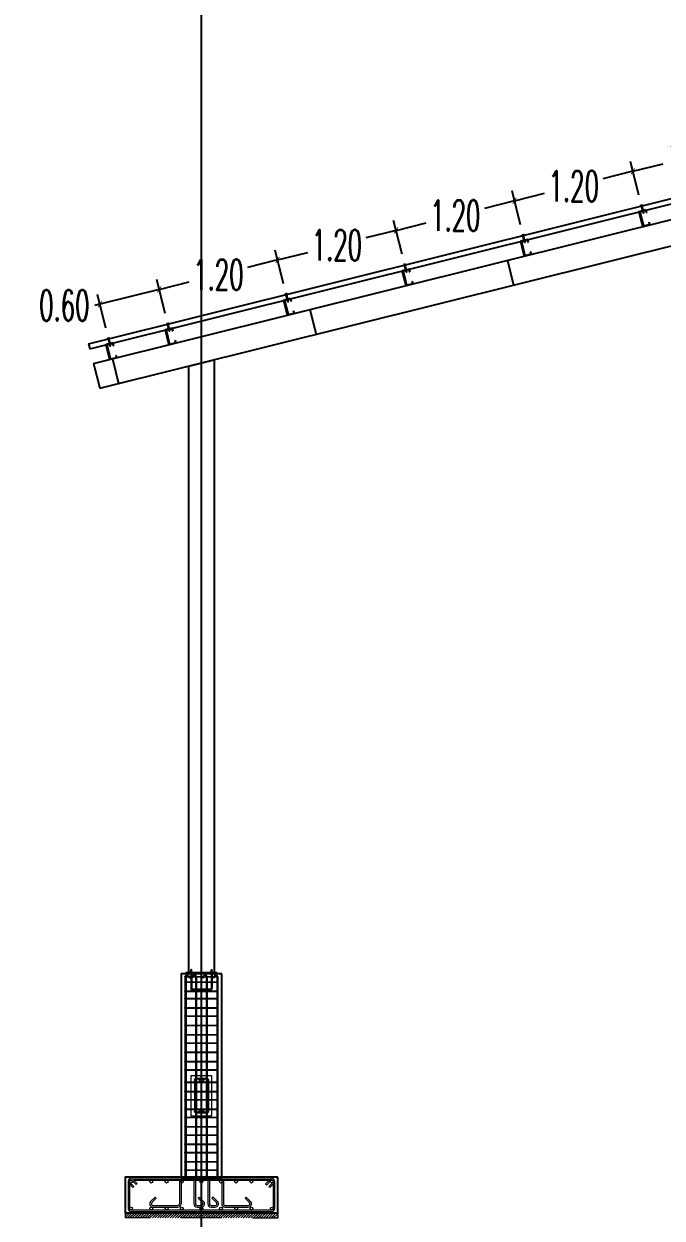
# Model space of a CAD drawing. Header units: millimetres. Extents: x 2491 to 3310, y 1470 to 1581.
# Drawn here: x 3223.09 to 3229.36, y 1534.33 to 1546.06 of the extents above; entities that cross this region are included whole.
import ezdxf

# ---------------------------------------------------------------- set-up
doc = ezdxf.new("R2010")
doc.units = ezdxf.units.MM
doc.linetypes.add('DASHDOTX2', pattern=[50.8, 25.4, -12.7, 0, -12.7])
doc.linetypes.add('DASHED', pattern=[19.05, 12.7, -6.35])
for name, color, linetype, lineweight in [('As Atap', 3, 'DASHDOTX2', 40), ('Garis Dim', 131, 'DASHED', 9), ('TANGGA', 223, 'Continuous', 9)]:
    doc.layers.add(name, color=color, linetype=linetype, lineweight=lineweight)
for name, color, linetype in [('FUR', 7, 'Continuous'), ('SUNGAI', 150, 'Continuous'), ('TEXT', 7, 'Continuous'), ('WF 150', 5, 'Continuous')]:
    doc.layers.add(name, color=color, linetype=linetype)
doc.layers.add('Layer2', color=7, linetype='DASHED', lineweight=40, true_color=0x238759)
doc.styles.add('-DIM2', font='simplex.shx', dxfattribs={"width": 0.55})
doc.dimstyles.new('DIMENSI POTONGAN', dxfattribs={"dimtxt": 0.3, "dimasz": 0.05, "dimexe": 0.1, "dimexo": 0.1, "dimgap": 0.05, "dimtad": 0, "dimtih": 1, "dimtoh": 1, "dimrnd": 0.0025, "dimzin": 0, "dimdsep": 46, "dimtxsty": '-DIM2', "dimblk": 'ARCHTICK', "dimcen": 0.1, "dimclrd": 1, "dimclre": 1, "dimclrt": 2, "dimadec": 0, "dimazin": 0, "dimtfac": 1, "dimtofl": 0, "dimtmove": 0, "dimatfit": 3, "dimldrblk": 'ARCHTICK', "dimfxl": 0.18, "dimtolj": 1, "dimtzin": 0, "dimarcsym": 0})

# ---------------------------------------------------------------- blocks, each defined once
blk = doc.blocks.new('sloof 20x40')
at = {"layer": 'Garis Dim', "color": 1, "linetype": 'ByBlock', "lineweight": 9}
for p, q in [((49399.272, -5509.356), (49399.272, -5509.756)), ((49399.472, -5509.356), (49399.272, -5509.356)), ((49399.472, -5509.756), (49399.472, -5509.356)), ((49399.272, -5509.756), (49399.472, -5509.756))]:
    blk.add_line(p, q, dxfattribs=at)
at = {"layer": 'Garis Dim', "color": 1, "linetype": 'ByBlock', "lineweight": 5}
for p, q in [((49399.302, -5509.402), (49399.302, -5509.71)), ((49399.31, -5509.402), (49399.31, -5509.71)), ((49399.318, -5509.386), (49399.426, -5509.386)), ((49399.318, -5509.394), (49399.426, -5509.394)), ((49399.434, -5509.402), (49399.434, -5509.71)), ((49399.442, -5509.402), (49399.442, -5509.71)), ((49399.318, -5509.718), (49399.426, -5509.718)), ((49399.318, -5509.726), (49399.426, -5509.726))]:
    blk.add_line(p, q, dxfattribs=at)
for centre, radius in [((49399.318, -5509.402), 0.008), ((49399.354, -5509.402), 0.008), ((49399.39, -5509.402), 0.008), ((49399.426, -5509.402), 0.008), ((49399.316, -5509.506), 0.006), ((49399.428, -5509.506), 0.006), ((49399.318, -5509.71), 0.008), ((49399.354, -5509.71), 0.008), ((49399.39, -5509.71), 0.008), ((49399.426, -5509.71), 0.008)]:
    blk.add_circle(centre, radius, dxfattribs=at)
for centre, radius, start, end in [((49399.318, -5509.402), 0.016, 90, 180), ((49399.318, -5509.402), 0.008, 90, 180), ((49399.426, -5509.402), 0.016, 0, 90), ((49399.426, -5509.402), 0.008, 0, 90), ((49399.318, -5509.71), 0.016, 180, 270), ((49399.318, -5509.71), 0.008, 180, 270), ((49399.354, -5509.71), 0.008, 180, 270), ((49399.39, -5509.71), 0.008, 180, 270), ((49399.426, -5509.71), 0.016, 270, 0), ((49399.426, -5509.71), 0.008, 270, 0)]:
    blk.add_arc(centre, radius, start, end, dxfattribs=at)
blk = doc.blocks.new('_ArchTick')
at = {"color": 0, "linetype": 'ByBlock', "const_width": 0.15}
blk.add_lwpolyline([(-0.5, -0.5), (0.5, 0.5)], dxfattribs=at)
blk = doc.blocks.new('*D353')
at = {"layer": 'Defpoints', "color": 0, "transparency": 16777216}
for p in [(3229.075, 1544.616), (3230.323, 1544.574), (3229.158, 1544.284)]:
    blk.add_point(p, dxfattribs=at)
at = {"layer": 'TANGGA', "color": 1, "lineweight": -2, "transparency": 16777216}
for p, q in [((3230.298, 1544.671), (3230.216, 1545.004)), ((3230.24, 1544.907), (3229.943, 1544.833)), ((3229.134, 1544.381), (3229.051, 1544.713)), ((3229.075, 1544.616), (3229.372, 1544.69))]:
    blk.add_line(p, q, dxfattribs=at)
at = {"layer": 'TANGGA', "color": 1, "lineweight": -2, "transparency": 16777216, "xscale": 0.05, "yscale": 0.05, "zscale": 0.05}
for p, rotation in [((3230.24, 1544.907), 14.0000000000846), ((3229.075, 1544.616), 194.0000000000846)]:
    blk.add_blockref('_ArchTick', p, dxfattribs=dict(at, rotation=rotation))
at = {"layer": 'TANGGA', "color": 2, "transparency": 16777216, "insert": (3229.658, 1544.762), "char_height": 0.3, "attachment_point": 5, "style": '-DIM2'}
blk.add_mtext('\\A1;1.20', dxfattribs=at)
blk = doc.blocks.new('*D354')
at = {"layer": 'Defpoints', "color": 0, "transparency": 16777216}
for p in [(3227.911, 1544.326), (3229.158, 1544.284), (3227.994, 1543.994)]:
    blk.add_point(p, dxfattribs=at)
at = {"layer": 'TANGGA', "color": 1, "lineweight": -2, "transparency": 16777216}
for p, q in [((3229.134, 1544.381), (3229.051, 1544.713)), ((3229.075, 1544.616), (3228.779, 1544.542)), ((3227.97, 1544.091), (3227.887, 1544.423)), ((3227.911, 1544.326), (3228.207, 1544.4))]:
    blk.add_line(p, q, dxfattribs=at)
at = {"layer": 'TANGGA', "color": 1, "lineweight": -2, "transparency": 16777216, "xscale": 0.05, "yscale": 0.05, "zscale": 0.05}
for p, rotation in [((3229.075, 1544.616), 14.0000000000846), ((3227.911, 1544.326), 194.0000000000846)]:
    blk.add_blockref('_ArchTick', p, dxfattribs=dict(at, rotation=rotation))
at = {"layer": 'TANGGA', "color": 2, "transparency": 16777216, "insert": (3228.493, 1544.471), "char_height": 0.3, "attachment_point": 5, "style": '-DIM2'}
blk.add_mtext('\\A1;1.20', dxfattribs=at)
blk = doc.blocks.new('*D355')
at = {"layer": 'Defpoints', "color": 0, "transparency": 16777216}
for p in [(3226.747, 1544.036), (3227.994, 1543.994), (3226.83, 1543.704)]:
    blk.add_point(p, dxfattribs=at)
at = {"layer": 'TANGGA', "color": 1, "lineweight": -2, "transparency": 16777216}
for p, q in [((3227.97, 1544.091), (3227.887, 1544.423)), ((3227.911, 1544.326), (3227.615, 1544.252)), ((3226.805, 1543.801), (3226.722, 1544.133)), ((3226.747, 1544.036), (3227.043, 1544.11))]:
    blk.add_line(p, q, dxfattribs=at)
at = {"layer": 'TANGGA', "color": 1, "lineweight": -2, "transparency": 16777216, "xscale": 0.05, "yscale": 0.05, "zscale": 0.05}
for p, rotation in [((3227.911, 1544.326), 14.0000000000846), ((3226.747, 1544.036), 194.0000000000846)]:
    blk.add_blockref('_ArchTick', p, dxfattribs=dict(at, rotation=rotation))
at = {"layer": 'TANGGA', "color": 2, "transparency": 16777216, "insert": (3227.329, 1544.181), "char_height": 0.3, "attachment_point": 5, "style": '-DIM2'}
blk.add_mtext('\\A1;1.20', dxfattribs=at)
blk = doc.blocks.new('*D356')
at = {"layer": 'Defpoints', "color": 0, "transparency": 16777216}
for p in [(3225.582, 1543.745), (3226.83, 1543.704), (3225.665, 1543.413)]:
    blk.add_point(p, dxfattribs=at)
at = {"layer": 'TANGGA', "color": 1, "lineweight": -2, "transparency": 16777216}
for p, q in [((3226.805, 1543.801), (3226.722, 1544.133)), ((3226.747, 1544.036), (3226.45, 1543.962)), ((3225.641, 1543.51), (3225.558, 1543.842)), ((3225.582, 1543.745), (3225.879, 1543.819))]:
    blk.add_line(p, q, dxfattribs=at)
at = {"layer": 'TANGGA', "color": 1, "lineweight": -2, "transparency": 16777216, "xscale": 0.05, "yscale": 0.05, "zscale": 0.05}
for p, rotation in [((3226.747, 1544.036), 14.0000000000846), ((3225.582, 1543.745), 194.0000000000846)]:
    blk.add_blockref('_ArchTick', p, dxfattribs=dict(at, rotation=rotation))
at = {"layer": 'TANGGA', "color": 2, "transparency": 16777216, "insert": (3226.165, 1543.891), "char_height": 0.3, "attachment_point": 5, "style": '-DIM2'}
blk.add_mtext('\\A1;1.20', dxfattribs=at)
blk = doc.blocks.new('*D357')
at = {"layer": 'Defpoints', "color": 0, "transparency": 16777216}
for p in [(3224.418, 1543.455), (3225.665, 1543.413), (3224.501, 1543.123)]:
    blk.add_point(p, dxfattribs=at)
at = {"layer": 'TANGGA', "color": 1, "lineweight": -2, "transparency": 16777216}
for p, q in [((3225.641, 1543.51), (3225.558, 1543.842)), ((3225.582, 1543.745), (3225.286, 1543.672)), ((3224.477, 1543.22), (3224.394, 1543.552)), ((3224.418, 1543.455), (3224.714, 1543.529))]:
    blk.add_line(p, q, dxfattribs=at)
at = {"layer": 'TANGGA', "color": 1, "lineweight": -2, "transparency": 16777216, "xscale": 0.05, "yscale": 0.05, "zscale": 0.05}
for p, rotation in [((3225.582, 1543.745), 13.99999999283736), ((3224.418, 1543.455), 193.9999999928373)]:
    blk.add_blockref('_ArchTick', p, dxfattribs=dict(at, rotation=rotation))
at = {"layer": 'TANGGA', "color": 2, "transparency": 16777216, "insert": (3225, 1543.6), "char_height": 0.3, "attachment_point": 5, "style": '-DIM2'}
blk.add_mtext('\\A1;1.20', dxfattribs=at)
blk = doc.blocks.new('*D358')
at = {"layer": 'Defpoints', "color": 0, "transparency": 16777216}
for p in [(3223.836, 1543.31), (3224.501, 1543.123), (3223.919, 1542.978)]:
    blk.add_point(p, dxfattribs=at)
at = {"layer": 'TANGGA', "color": 1, "lineweight": -2, "transparency": 16777216}
for p, q in [((3224.477, 1543.22), (3224.394, 1543.552)), ((3223.894, 1543.075), (3223.812, 1543.407)), ((3224.418, 1543.455), (3223.836, 1543.31)), ((3223.836, 1543.31), (3223.787, 1543.298))]:
    blk.add_line(p, q, dxfattribs=at)
at = {"layer": 'TANGGA', "color": 1, "lineweight": -2, "transparency": 16777216, "xscale": 0.05, "yscale": 0.05, "zscale": 0.05}
for p, rotation in [((3224.418, 1543.455), 14.00000000033744), ((3223.836, 1543.31), 194.0000000003375)]:
    blk.add_blockref('_ArchTick', p, dxfattribs=dict(at, rotation=rotation))
at = {"layer": 'TANGGA', "color": 2, "transparency": 16777216, "insert": (3223.486, 1543.298), "char_height": 0.3, "attachment_point": 5, "style": '-DIM2'}
blk.add_mtext('\\A1;0.60', dxfattribs=at)

msp = doc.modelspace()

# ---------------------------------------------------------------- hatches: boundary and pattern name
at = {"layer": 'Garis Dim', "linetype": 'ByBlock', "lineweight": 5}
h = msp.add_hatch(dxfattribs=at)
h.set_pattern_fill('LINE', color=0, scale=0.000456792, angle=-0.0006, style=0)
h.set_pattern_definition([(179.999441, (3644.777152, 1639.070014), (1.415e-08, 0.0014503160385), [])])
h.paths.add_polyline_path([(3224.728, 1536.772, -0.414214), (3224.729, 1536.774), (3224.737, 1536.774, -0.414214), (3224.738, 1536.772), (3224.738, 1536.753), (3224.728, 1536.753)])
h = msp.add_hatch(dxfattribs=at)
h.set_pattern_fill('LINE', color=0, scale=0.000456792, angle=-0.0006, style=0)
h.set_pattern_definition([(179.999441, (3644.9781413, 1639.0700121), (1.415e-08, 0.0014503160385), [])])
h.paths.add_polyline_path([(3224.929, 1536.772, -0.414214), (3224.93, 1536.774), (3224.938, 1536.774, -0.414214), (3224.939, 1536.772), (3224.939, 1536.753), (3224.929, 1536.753)])
at = {"layer": 'Layer2', "linetype": 'ByBlock', "lineweight": 5}
h = msp.add_hatch(dxfattribs=at)
h.set_pattern_fill('JIS_LC_8', scale=0.00225, style=0)
h.set_pattern_definition([(45, (719.531947, 509.323674), (-0.01240972401, 0.01240972401), []), (45, (719.532847, 509.323674), (-0.01240972401, 0.01240972401), [])])
h.paths.add_polyline_path([(3225.334, 1534.381), (3225.583, 1534.383), (3225.583, 1534.333), (3225.334, 1534.331)])
h.paths.add_polyline_path([(3225.033, 1534.383), (3225.334, 1534.383), (3225.334, 1534.333), (3225.033, 1534.333)])
h.paths.add_polyline_path([(3224.333, 1534.383), (3225.033, 1534.383), (3225.033, 1534.333), (3224.333, 1534.333)])
h.paths.add_polyline_path([(3224.083, 1534.383), (3224.333, 1534.383), (3224.333, 1534.333), (3224.083, 1534.333)])

# ---------------------------------------------------------------- linework, layer by layer
for p, q in [((3223.725, 1542.921), (3236.334, 1546.064)), ((3223.737, 1542.872), (3236.334, 1546.013)), ((3223.774, 1542.727), (3236.334, 1545.858)), ((3223.834, 1542.484), (3236.334, 1545.601)), ((3229.134, 1544.219), (3229.162, 1544.109)), ((3229.134, 1544.219), (3229.162, 1544.109)), ((3229.134, 1544.219), (3229.162, 1544.109)), ((3229.134, 1544.219), (3229.162, 1544.109)), ((3229.134, 1544.219), (3229.17, 1544.074)), ((3229.136, 1544.21), (3229.17, 1544.074)), ((3229.136, 1544.21), (3229.17, 1544.074)), ((3229.136, 1544.21), (3229.17, 1544.074)), ((3229.137, 1544.208), (3229.142, 1544.21)), ((3229.14, 1544.221), (3229.176, 1544.075)), ((3229.144, 1544.217), (3229.201, 1544.231)), ((3229.144, 1544.217), (3229.178, 1544.079)), ((3229.201, 1544.231), (3229.206, 1544.21)), ((3229.203, 1544.236), (3229.209, 1544.211)), ((3229.206, 1544.21), (3229.209, 1544.211)), ((3229.178, 1544.079), (3229.236, 1544.093)), ((3229.23, 1544.114), (3229.233, 1544.115)), ((3229.23, 1544.114), (3229.236, 1544.093)), ((3229.233, 1544.115), (3229.239, 1544.091)), ((3228.039, 1543.946), (3228.045, 1543.92)), ((3227.97, 1543.929), (3227.997, 1543.818)), ((3227.97, 1543.929), (3227.997, 1543.818)), ((3227.97, 1543.929), (3227.997, 1543.818)), ((3227.97, 1543.929), (3227.997, 1543.818)), ((3227.97, 1543.929), (3228.006, 1543.783)), ((3227.972, 1543.918), (3227.978, 1543.92)), ((3227.972, 1543.919), (3228.006, 1543.783)), ((3227.972, 1543.919), (3228.006, 1543.783)), ((3227.972, 1543.919), (3228.006, 1543.783)), ((3227.975, 1543.93), (3228.012, 1543.785)), ((3227.979, 1543.927), (3228.037, 1543.941)), ((3227.979, 1543.927), (3228.014, 1543.788)), ((3228.037, 1543.941), (3228.042, 1543.92)), ((3228.042, 1543.92), (3228.045, 1543.92)), ((3227.841, 1543.741), (3227.901, 1543.498)), ((3228.014, 1543.788), (3228.071, 1543.803)), ((3228.066, 1543.824), (3228.069, 1543.825)), ((3228.066, 1543.824), (3228.071, 1543.803)), ((3228.069, 1543.825), (3228.075, 1543.801)), ((3226.805, 1543.639), (3226.833, 1543.528)), ((3226.805, 1543.639), (3226.833, 1543.528)), ((3226.805, 1543.639), (3226.833, 1543.528)), ((3226.805, 1543.639), (3226.833, 1543.528)), ((3226.805, 1543.639), (3226.842, 1543.493)), ((3226.808, 1543.628), (3226.814, 1543.629)), ((3226.808, 1543.629), (3226.842, 1543.493)), ((3226.808, 1543.629), (3226.842, 1543.493)), ((3226.808, 1543.629), (3226.842, 1543.493)), ((3226.811, 1543.64), (3226.847, 1543.495)), ((3226.815, 1543.637), (3226.872, 1543.651)), ((3226.815, 1543.637), (3226.85, 1543.498)), ((3226.872, 1543.651), (3226.878, 1543.629)), ((3226.874, 1543.655), (3226.881, 1543.63)), ((3226.878, 1543.629), (3226.881, 1543.63)), ((3226.85, 1543.498), (3226.907, 1543.512)), ((3226.902, 1543.534), (3226.905, 1543.534)), ((3226.902, 1543.534), (3226.907, 1543.512)), ((3226.905, 1543.534), (3226.91, 1543.51)), ((3225.651, 1543.346), (3225.708, 1543.36)), ((3225.708, 1543.36), (3225.713, 1543.339)), ((3225.71, 1543.365), (3225.716, 1543.34)), ((3225.641, 1543.348), (3225.669, 1543.238)), ((3225.641, 1543.348), (3225.669, 1543.238)), ((3225.641, 1543.348), (3225.669, 1543.238)), ((3225.641, 1543.348), (3225.669, 1543.238)), ((3225.641, 1543.348), (3225.677, 1543.203)), ((3225.643, 1543.339), (3225.677, 1543.203)), ((3225.643, 1543.339), (3225.677, 1543.203)), ((3225.643, 1543.339), (3225.677, 1543.203)), ((3225.644, 1543.338), (3225.649, 1543.339)), ((3225.647, 1543.35), (3225.683, 1543.204)), ((3225.651, 1543.346), (3225.685, 1543.208)), ((3225.713, 1543.339), (3225.716, 1543.34)), ((3225.737, 1543.243), (3225.74, 1543.244)), ((3225.737, 1543.243), (3225.743, 1543.222)), ((3225.74, 1543.244), (3225.746, 1543.22)), ((3225.9, 1543.257), (3225.961, 1543.014)), ((3225.685, 1543.208), (3225.743, 1543.222)), ((3224.477, 1543.058), (3224.504, 1542.947)), ((3224.477, 1543.058), (3224.504, 1542.947)), ((3224.477, 1543.058), (3224.504, 1542.947)), ((3224.477, 1543.058), (3224.504, 1542.947)), ((3224.477, 1543.058), (3224.513, 1542.913)), ((3224.479, 1543.047), (3224.485, 1543.049)), ((3224.479, 1543.048), (3224.513, 1542.912)), ((3224.479, 1543.048), (3224.513, 1542.912)), ((3224.479, 1543.048), (3224.513, 1542.912)), ((3224.482, 1543.059), (3224.519, 1542.914)), ((3224.486, 1543.056), (3224.544, 1543.07)), ((3224.486, 1543.056), (3224.521, 1542.918)), ((3224.544, 1543.07), (3224.549, 1543.049)), ((3224.546, 1543.075), (3224.552, 1543.05)), ((3224.549, 1543.049), (3224.552, 1543.05)), ((3223.725, 1542.921), (3223.737, 1542.872)), ((3223.894, 1542.913), (3223.922, 1542.802)), ((3223.894, 1542.913), (3223.922, 1542.802)), ((3223.894, 1542.913), (3223.922, 1542.802)), ((3223.894, 1542.913), (3223.922, 1542.802)), ((3223.894, 1542.913), (3223.931, 1542.767)), ((3223.897, 1542.902), (3223.903, 1542.904)), ((3223.897, 1542.903), (3223.931, 1542.767)), ((3223.897, 1542.903), (3223.931, 1542.767)), ((3223.897, 1542.903), (3223.931, 1542.767)), ((3223.9, 1542.914), (3223.937, 1542.769)), ((3223.904, 1542.911), (3223.961, 1542.925)), ((3223.904, 1542.911), (3223.939, 1542.772)), ((3223.961, 1542.925), (3223.967, 1542.904)), ((3223.963, 1542.93), (3223.97, 1542.904)), ((3223.967, 1542.904), (3223.97, 1542.904)), ((3224.521, 1542.918), (3224.578, 1542.932)), ((3224.573, 1542.953), (3224.576, 1542.954)), ((3224.573, 1542.953), (3224.578, 1542.932)), ((3224.576, 1542.954), (3224.582, 1542.93)), ((3223.939, 1542.772), (3223.996, 1542.786)), ((3223.96, 1542.773), (3224.02, 1542.53)), ((3223.991, 1542.808), (3223.994, 1542.808)), ((3223.991, 1542.808), (3223.996, 1542.786)), ((3223.994, 1542.808), (3224, 1542.785)), ((3223.774, 1542.727), (3223.834, 1542.484)), ((3224.712, 1536.743), (3224.956, 1536.743)), ((3224.712, 1536.743), (3224.956, 1536.743))]:
    msp.add_line(p, q)
at = {"lineweight": 18}
msp.add_line((3224.682, 1536.733), (3224.986, 1536.733), dxfattribs=at)
msp.add_line((3224.682, 1536.733), (3224.986, 1536.733), dxfattribs=at)
msp.add_xline((3224.834, 1580.726), (0, 1))
for points in [[(3229.15, 1544.278), (3229.17, 1544.283), (3229.171, 1544.28), (3229.15, 1544.275)], [(3229.153, 1544.283), (3229.163, 1544.285), (3229.164, 1544.282), (3229.154, 1544.279)], [(3229.159, 1544.277), (3229.162, 1544.277), (3229.178, 1544.211), (3229.174, 1544.211)], [(3227.985, 1543.988), (3228.006, 1543.993), (3228.006, 1543.989), (3227.986, 1543.984)], [(3227.989, 1543.993), (3227.999, 1543.995), (3228, 1543.991), (3227.99, 1543.989)], [(3227.994, 1543.986), (3227.997, 1543.987), (3228.013, 1543.921), (3228.01, 1543.92)], [(3226.821, 1543.698), (3226.841, 1543.702), (3226.842, 1543.699), (3226.822, 1543.694)], [(3226.824, 1543.702), (3226.835, 1543.705), (3226.835, 1543.701), (3226.825, 1543.699)], [(3226.83, 1543.696), (3226.833, 1543.697), (3226.849, 1543.631), (3226.846, 1543.63)], [(3225.656, 1543.407), (3225.677, 1543.412), (3225.678, 1543.409), (3225.657, 1543.404)], [(3225.66, 1543.412), (3225.67, 1543.414), (3225.671, 1543.411), (3225.661, 1543.408)], [(3225.666, 1543.406), (3225.669, 1543.407), (3225.684, 1543.34), (3225.681, 1543.34)], [(3224.492, 1543.117), (3224.512, 1543.122), (3224.513, 1543.118), (3224.493, 1543.113)], [(3224.496, 1543.122), (3224.506, 1543.124), (3224.507, 1543.12), (3224.497, 1543.118)], [(3224.501, 1543.115), (3224.504, 1543.116), (3224.52, 1543.05), (3224.517, 1543.049)], [(3223.91, 1542.972), (3223.93, 1542.977), (3223.931, 1542.973), (3223.911, 1542.968)], [(3223.914, 1542.977), (3223.924, 1542.979), (3223.925, 1542.975), (3223.914, 1542.973)], [(3223.919, 1542.97), (3223.922, 1542.971), (3223.938, 1542.905), (3223.935, 1542.904)]]:
    msp.add_lwpolyline(points, close=True)
for points in [[(3229.174, 1544.211), (3229.178, 1544.205), (3229.178, 1544.211)], [(3228.01, 1543.92), (3228.013, 1543.915), (3228.013, 1543.921)], [(3226.846, 1543.63), (3226.849, 1543.624), (3226.849, 1543.631)], [(3225.681, 1543.34), (3225.685, 1543.334), (3225.684, 1543.34)], [(3224.517, 1543.049), (3224.52, 1543.044), (3224.52, 1543.05)], [(3223.935, 1542.904), (3223.938, 1542.899), (3223.938, 1542.905)]]:
    msp.add_lwpolyline(points)
at = {"layer": 'As Atap', "color": 0, "linetype": 'ByBlock', "lineweight": 5}
for p, q in [((3224.837, 1536.806), (3224.83, 1536.806)), ((3224.83, 1536.743), (3224.83, 1536.806)), ((3224.837, 1536.743), (3224.837, 1536.806)), ((3224.672, 1536.7), (3224.672, 1536.654)), ((3224.682, 1536.7), (3224.682, 1536.654)), ((3224.728, 1536.733), (3224.728, 1536.706)), ((3224.728, 1536.701), (3224.728, 1536.654)), ((3224.729, 1536.774), (3224.737, 1536.774)), ((3224.738, 1536.733), (3224.738, 1536.706)), ((3224.738, 1536.701), (3224.738, 1536.654)), ((3224.776, 1536.7), (3224.776, 1536.654)), ((3224.786, 1536.7), (3224.786, 1536.654)), ((3224.881, 1536.7), (3224.881, 1536.654)), ((3224.891, 1536.7), (3224.891, 1536.654)), ((3224.929, 1536.733), (3224.929, 1536.706)), ((3224.929, 1536.701), (3224.929, 1536.654)), ((3224.93, 1536.774), (3224.938, 1536.774)), ((3224.939, 1536.733), (3224.939, 1536.706)), ((3224.939, 1536.701), (3224.939, 1536.654)), ((3224.985, 1536.701), (3224.985, 1536.654)), ((3224.995, 1536.701), (3224.995, 1536.654)), ((3224.672, 1536.649), (3224.672, 1536.563)), ((3224.672, 1536.578), (3224.672, 1536.492)), ((3224.682, 1536.649), (3224.682, 1536.563)), ((3224.682, 1536.578), (3224.682, 1536.492)), ((3224.728, 1536.649), (3224.728, 1536.587)), ((3224.738, 1536.649), (3224.738, 1536.587)), ((3224.776, 1536.582), (3224.744, 1536.582)), ((3224.776, 1536.571), (3224.744, 1536.571)), ((3224.776, 1536.649), (3224.776, 1536.563)), ((3224.776, 1536.578), (3224.776, 1536.492)), ((3224.786, 1536.649), (3224.786, 1536.563)), ((3224.881, 1536.582), (3224.786, 1536.582)), ((3224.786, 1536.578), (3224.786, 1536.492)), ((3224.881, 1536.571), (3224.786, 1536.571)), ((3224.834, 1536.582), (3224.834, 1536.571)), ((3224.881, 1536.649), (3224.881, 1536.563)), ((3224.881, 1536.578), (3224.881, 1536.492)), ((3224.891, 1536.649), (3224.891, 1536.563)), ((3224.923, 1536.582), (3224.891, 1536.582)), ((3224.891, 1536.578), (3224.891, 1536.492)), ((3224.923, 1536.571), (3224.891, 1536.571)), ((3224.929, 1536.649), (3224.929, 1536.587)), ((3224.939, 1536.649), (3224.939, 1536.587)), ((3224.985, 1536.649), (3224.985, 1536.563)), ((3224.985, 1536.578), (3224.985, 1536.492)), ((3224.995, 1536.649), (3224.995, 1536.563)), ((3224.995, 1536.578), (3224.995, 1536.492)), ((3224.672, 1536.487), (3224.672, 1536.4)), ((3224.682, 1536.487), (3224.682, 1536.4)), ((3224.776, 1536.487), (3224.776, 1536.4)), ((3224.786, 1536.487), (3224.786, 1536.4)), ((3224.881, 1536.487), (3224.881, 1536.4)), ((3224.891, 1536.487), (3224.891, 1536.4)), ((3224.985, 1536.487), (3224.985, 1536.4)), ((3224.995, 1536.487), (3224.995, 1536.4)), ((3224.672, 1536.405), (3224.672, 1536.319)), ((3224.682, 1536.405), (3224.682, 1536.319)), ((3224.776, 1536.405), (3224.776, 1536.319)), ((3224.786, 1536.405), (3224.786, 1536.319)), ((3224.881, 1536.405), (3224.881, 1536.319)), ((3224.891, 1536.405), (3224.891, 1536.319)), ((3224.985, 1536.405), (3224.985, 1536.319)), ((3224.995, 1536.405), (3224.995, 1536.319)), ((3224.672, 1536.314), (3224.672, 1536.228)), ((3224.672, 1536.223), (3224.672, 1536.136)), ((3224.682, 1536.314), (3224.682, 1536.228)), ((3224.682, 1536.223), (3224.682, 1536.136)), ((3224.776, 1536.314), (3224.776, 1536.228)), ((3224.776, 1536.223), (3224.776, 1536.136)), ((3224.786, 1536.314), (3224.786, 1536.228)), ((3224.786, 1536.223), (3224.786, 1536.136)), ((3224.881, 1536.314), (3224.881, 1536.228)), ((3224.881, 1536.223), (3224.881, 1536.136)), ((3224.891, 1536.314), (3224.891, 1536.228)), ((3224.891, 1536.223), (3224.891, 1536.136)), ((3224.985, 1536.314), (3224.985, 1536.228)), ((3224.985, 1536.223), (3224.985, 1536.136)), ((3224.995, 1536.314), (3224.995, 1536.228)), ((3224.995, 1536.223), (3224.995, 1536.136)), ((3224.672, 1536.142), (3224.672, 1536.055)), ((3224.682, 1536.142), (3224.682, 1536.055)), ((3224.776, 1536.142), (3224.776, 1536.055)), ((3224.786, 1536.142), (3224.786, 1536.055)), ((3224.881, 1536.142), (3224.881, 1536.055)), ((3224.891, 1536.142), (3224.891, 1536.055)), ((3224.985, 1536.142), (3224.985, 1536.055)), ((3224.995, 1536.142), (3224.995, 1536.055)), ((3224.672, 1536.05), (3224.672, 1535.964)), ((3224.682, 1536.05), (3224.682, 1535.964)), ((3224.776, 1536.05), (3224.776, 1535.964)), ((3224.786, 1536.05), (3224.786, 1535.964)), ((3224.881, 1536.05), (3224.881, 1535.964)), ((3224.891, 1536.05), (3224.891, 1535.964)), ((3224.985, 1536.05), (3224.985, 1535.964)), ((3224.995, 1536.05), (3224.995, 1535.964)), ((3224.672, 1535.959), (3224.672, 1535.872)), ((3224.672, 1535.878), (3224.672, 1535.791)), ((3224.682, 1535.959), (3224.682, 1535.872)), ((3224.682, 1535.878), (3224.682, 1535.791)), ((3224.776, 1535.959), (3224.776, 1535.872)), ((3224.776, 1535.878), (3224.776, 1535.791)), ((3224.786, 1535.959), (3224.786, 1535.872)), ((3224.786, 1535.878), (3224.786, 1535.791)), ((3224.881, 1535.959), (3224.881, 1535.872)), ((3224.881, 1535.878), (3224.881, 1535.791)), ((3224.891, 1535.959), (3224.891, 1535.872)), ((3224.891, 1535.878), (3224.891, 1535.791)), ((3224.985, 1535.959), (3224.985, 1535.872)), ((3224.985, 1535.878), (3224.985, 1535.791)), ((3224.995, 1535.959), (3224.995, 1535.872)), ((3224.995, 1535.878), (3224.995, 1535.791)), ((3224.672, 1535.786), (3224.672, 1535.7)), ((3224.672, 1535.756), (3224.672, 1535.669)), ((3224.682, 1535.786), (3224.682, 1535.7)), ((3224.682, 1535.756), (3224.682, 1535.669)), ((3224.776, 1535.786), (3224.776, 1535.7)), ((3224.776, 1535.756), (3224.776, 1535.669)), ((3224.786, 1535.786), (3224.786, 1535.7)), ((3224.786, 1535.756), (3224.786, 1535.669)), ((3224.881, 1535.786), (3224.881, 1535.7)), ((3224.881, 1535.756), (3224.881, 1535.669)), ((3224.891, 1535.786), (3224.891, 1535.7)), ((3224.891, 1535.756), (3224.891, 1535.669)), ((3224.985, 1535.786), (3224.985, 1535.7)), ((3224.985, 1535.756), (3224.985, 1535.669)), ((3224.995, 1535.786), (3224.995, 1535.7)), ((3224.995, 1535.756), (3224.995, 1535.669)), ((3224.672, 1535.664), (3224.672, 1535.578)), ((3224.682, 1535.664), (3224.682, 1535.578)), ((3224.776, 1535.664), (3224.776, 1535.578)), ((3224.786, 1535.664), (3224.786, 1535.578)), ((3224.881, 1535.664), (3224.881, 1535.578)), ((3224.891, 1535.664), (3224.891, 1535.578)), ((3224.985, 1535.664), (3224.985, 1535.578)), ((3224.995, 1535.664), (3224.995, 1535.578)), ((3224.672, 1535.583), (3224.672, 1535.496)), ((3224.682, 1535.583), (3224.682, 1535.496)), ((3224.776, 1535.583), (3224.776, 1535.496)), ((3224.786, 1535.583), (3224.786, 1535.496)), ((3224.881, 1535.583), (3224.881, 1535.496)), ((3224.891, 1535.583), (3224.891, 1535.496)), ((3224.985, 1535.583), (3224.985, 1535.496)), ((3224.995, 1535.583), (3224.995, 1535.496)), ((3224.672, 1535.492), (3224.672, 1535.405)), ((3224.672, 1535.41), (3224.672, 1535.324)), ((3224.682, 1535.492), (3224.682, 1535.405)), ((3224.682, 1535.41), (3224.682, 1535.324)), ((3224.776, 1535.492), (3224.776, 1535.405)), ((3224.776, 1535.41), (3224.776, 1535.324)), ((3224.786, 1535.492), (3224.786, 1535.405)), ((3224.786, 1535.41), (3224.786, 1535.324)), ((3224.881, 1535.492), (3224.881, 1535.405)), ((3224.881, 1535.41), (3224.881, 1535.324)), ((3224.891, 1535.492), (3224.891, 1535.405)), ((3224.891, 1535.41), (3224.891, 1535.324)), ((3224.985, 1535.492), (3224.985, 1535.405)), ((3224.985, 1535.41), (3224.985, 1535.324)), ((3224.995, 1535.492), (3224.995, 1535.405)), ((3224.995, 1535.41), (3224.995, 1535.324)), ((3224.672, 1535.319), (3224.672, 1535.233)), ((3224.682, 1535.319), (3224.682, 1535.233)), ((3224.776, 1535.319), (3224.776, 1535.233)), ((3224.786, 1535.319), (3224.786, 1535.233)), ((3224.881, 1535.319), (3224.881, 1535.233)), ((3224.891, 1535.319), (3224.891, 1535.233)), ((3224.985, 1535.319), (3224.985, 1535.233)), ((3224.995, 1535.319), (3224.995, 1535.233)), ((3224.672, 1535.238), (3224.672, 1535.151)), ((3224.672, 1535.146), (3224.672, 1535.06)), ((3224.682, 1535.238), (3224.682, 1535.151)), ((3224.682, 1535.146), (3224.682, 1535.06)), ((3224.776, 1535.238), (3224.776, 1535.151)), ((3224.776, 1535.146), (3224.776, 1535.06)), ((3224.786, 1535.238), (3224.786, 1535.151)), ((3224.786, 1535.146), (3224.786, 1535.06)), ((3224.881, 1535.238), (3224.881, 1535.151)), ((3224.881, 1535.146), (3224.881, 1535.06)), ((3224.891, 1535.238), (3224.891, 1535.151)), ((3224.891, 1535.146), (3224.891, 1535.06)), ((3224.985, 1535.238), (3224.985, 1535.151)), ((3224.985, 1535.146), (3224.985, 1535.06)), ((3224.995, 1535.238), (3224.995, 1535.151)), ((3224.995, 1535.146), (3224.995, 1535.06)), ((3224.672, 1535.065), (3224.672, 1534.979)), ((3224.682, 1535.065), (3224.682, 1534.979)), ((3224.776, 1535.065), (3224.776, 1534.979)), ((3224.786, 1535.065), (3224.786, 1534.979)), ((3224.881, 1535.065), (3224.881, 1534.979)), ((3224.891, 1535.065), (3224.891, 1534.979)), ((3224.985, 1535.065), (3224.985, 1534.979)), ((3224.995, 1535.065), (3224.995, 1534.979)), ((3224.672, 1534.974), (3224.672, 1534.887)), ((3224.682, 1534.974), (3224.682, 1534.887)), ((3224.776, 1534.974), (3224.776, 1534.887)), ((3224.786, 1534.974), (3224.786, 1534.887)), ((3224.881, 1534.974), (3224.881, 1534.887)), ((3224.891, 1534.974), (3224.891, 1534.887)), ((3224.985, 1534.974), (3224.985, 1534.887)), ((3224.995, 1534.974), (3224.995, 1534.887)), ((3224.672, 1534.893), (3224.672, 1534.806)), ((3224.672, 1534.801), (3224.672, 1534.733)), ((3224.682, 1534.893), (3224.682, 1534.806)), ((3224.682, 1534.801), (3224.682, 1534.733)), ((3224.776, 1534.893), (3224.776, 1534.806)), ((3224.776, 1534.801), (3224.776, 1534.733)), ((3224.786, 1534.893), (3224.786, 1534.806)), ((3224.786, 1534.801), (3224.786, 1534.733)), ((3224.881, 1534.893), (3224.881, 1534.806)), ((3224.881, 1534.801), (3224.881, 1534.733)), ((3224.891, 1534.893), (3224.891, 1534.806)), ((3224.891, 1534.801), (3224.891, 1534.733)), ((3224.985, 1534.893), (3224.985, 1534.806)), ((3224.985, 1534.801), (3224.985, 1534.733)), ((3224.995, 1534.893), (3224.995, 1534.806)), ((3224.995, 1534.801), (3224.995, 1534.733)), ((3224.113, 1534.69), (3224.113, 1534.426)), ((3224.618, 1534.704), (3224.618, 1534.472)), ((3224.634, 1534.704), (3224.634, 1534.472)), ((3224.759, 1534.704), (3224.759, 1534.472)), ((3224.775, 1534.704), (3224.775, 1534.472)), ((3224.896, 1534.704), (3224.896, 1534.472)), ((3224.912, 1534.704), (3224.912, 1534.472)), ((3225.033, 1534.704), (3225.033, 1534.472)), ((3225.049, 1534.704), (3225.049, 1534.472)), ((3225.553, 1534.69), (3225.553, 1534.426)), ((3224.127, 1534.665), (3224.127, 1534.426)), ((3225.539, 1534.665), (3225.539, 1534.422)), ((3224.327, 1534.413), (3224.327, 1534.412)), ((3224.327, 1534.413), (3224.327, 1534.412))]:
    msp.add_line(p, q, dxfattribs=at)
at = {"layer": 'As Atap', "color": 7, "linetype": 'ByBlock', "lineweight": 9}
for p, q in [((3224.986, 1536.743), (3224.681, 1536.743)), ((3224.681, 1536.743), (3224.681, 1536.733)), ((3224.986, 1536.743), (3224.986, 1536.733))]:
    msp.add_line(p, q, dxfattribs=at)
at = {"layer": 'As Atap', "color": 7, "linetype": 'ByBlock', "lineweight": 5}
for p, q in [((3224.723, 1536.744), (3224.743, 1536.744)), ((3224.725, 1536.753), (3224.741, 1536.753)), ((3224.924, 1536.744), (3224.944, 1536.744)), ((3224.926, 1536.753), (3224.942, 1536.753)), ((3224.083, 1534.383), (3224.083, 1534.333)), ((3225.583, 1534.383), (3225.583, 1534.331))]:
    msp.add_line(p, q, dxfattribs=at)
at = {"layer": 'As Atap', "color": 0, "linetype": 'ByBlock', "lineweight": 5}
for centre, radius, start, end in [((3224.744, 1536.587), 0.0164, 180, 270), ((3224.744, 1536.587), 0.00548, 180, 270), ((3224.923, 1536.587), 0.00548, 270, 0), ((3224.923, 1536.587), 0.0164, 270, 0)]:
    msp.add_arc(centre, radius, start, end, dxfattribs=at)
at = {"layer": 'Garis Dim', "color": 0, "linetype": 'ByBlock', "lineweight": 5}
for p, q in [((3224.67, 1536.706), (3224.997, 1536.706)), ((3224.67, 1536.701), (3224.997, 1536.701)), ((3224.698, 1536.707), (3224.7, 1536.706)), ((3224.704, 1536.701), (3224.716, 1536.689)), ((3224.705, 1536.714), (3224.713, 1536.706)), ((3224.723, 1536.696), (3224.716, 1536.689)), ((3224.718, 1536.701), (3224.723, 1536.696)), ((3224.728, 1536.753), (3224.728, 1536.772)), ((3224.74, 1536.701), (3224.735, 1536.696)), ((3224.735, 1536.696), (3224.742, 1536.689)), ((3224.738, 1536.753), (3224.738, 1536.772)), ((3224.744, 1536.701), (3224.739, 1536.696)), ((3224.754, 1536.701), (3224.742, 1536.689)), ((3224.753, 1536.714), (3224.745, 1536.706)), ((3224.76, 1536.707), (3224.759, 1536.706)), ((3224.845, 1536.701), (3224.84, 1536.696)), ((3224.84, 1536.696), (3224.846, 1536.689)), ((3224.858, 1536.701), (3224.846, 1536.689)), ((3224.857, 1536.714), (3224.849, 1536.706)), ((3224.864, 1536.707), (3224.863, 1536.706)), ((3224.929, 1536.753), (3224.929, 1536.772)), ((3224.939, 1536.753), (3224.939, 1536.772)), ((3224.949, 1536.701), (3224.944, 1536.696)), ((3224.944, 1536.696), (3224.951, 1536.689)), ((3224.963, 1536.701), (3224.951, 1536.689)), ((3224.953, 1536.707), (3224.952, 1536.706)), ((3224.962, 1536.714), (3224.954, 1536.706)), ((3224.67, 1536.654), (3224.997, 1536.654)), ((3224.67, 1536.649), (3224.997, 1536.649)), ((3224.67, 1536.563), (3224.997, 1536.563)), ((3224.67, 1536.558), (3224.997, 1536.558)), ((3224.67, 1536.492), (3224.997, 1536.492)), ((3224.67, 1536.487), (3224.997, 1536.487)), ((3224.67, 1536.4), (3224.997, 1536.4)), ((3224.67, 1536.395), (3224.997, 1536.395)), ((3224.67, 1536.319), (3224.997, 1536.319)), ((3224.67, 1536.314), (3224.997, 1536.314)), ((3224.67, 1536.228), (3224.997, 1536.228)), ((3224.67, 1536.223), (3224.997, 1536.223)), ((3224.67, 1536.136), (3224.997, 1536.136)), ((3224.67, 1536.131), (3224.997, 1536.131)), ((3224.67, 1536.055), (3224.997, 1536.055)), ((3224.67, 1536.05), (3224.997, 1536.05)), ((3224.67, 1535.964), (3224.997, 1535.964)), ((3224.67, 1535.959), (3224.997, 1535.959)), ((3224.67, 1535.872), (3224.997, 1535.872)), ((3224.67, 1535.867), (3224.997, 1535.867)), ((3224.67, 1535.791), (3224.997, 1535.791)), ((3224.67, 1535.786), (3224.997, 1535.786)), ((3224.67, 1535.669), (3224.997, 1535.669)), ((3224.67, 1535.664), (3224.997, 1535.664)), ((3224.67, 1535.578), (3224.997, 1535.578)), ((3224.67, 1535.573), (3224.997, 1535.573)), ((3224.67, 1535.496), (3224.997, 1535.496)), ((3224.67, 1535.492), (3224.997, 1535.492)), ((3224.67, 1535.405), (3224.997, 1535.405)), ((3224.67, 1535.4), (3224.997, 1535.4)), ((3224.67, 1535.324), (3224.997, 1535.324)), ((3224.67, 1535.319), (3224.997, 1535.319)), ((3224.67, 1535.233), (3224.997, 1535.233)), ((3224.67, 1535.228), (3224.997, 1535.228)), ((3224.67, 1535.151), (3224.997, 1535.151)), ((3224.67, 1535.146), (3224.997, 1535.146)), ((3224.67, 1535.06), (3224.997, 1535.06)), ((3224.67, 1535.055), (3224.997, 1535.055)), ((3224.67, 1534.979), (3224.997, 1534.979)), ((3224.67, 1534.974), (3224.997, 1534.974)), ((3224.67, 1534.887), (3224.997, 1534.887)), ((3224.67, 1534.883), (3224.997, 1534.883)), ((3224.67, 1534.806), (3224.997, 1534.806)), ((3224.67, 1534.801), (3224.997, 1534.801)), ((3224.131, 1534.681), (3224.17, 1534.643)), ((3224.141, 1534.718), (3225.525, 1534.718)), ((3224.152, 1534.699), (3224.191, 1534.661)), ((3224.167, 1534.704), (3225.525, 1534.704)), ((3224.167, 1534.704), (3224.201, 1534.67)), ((3225.5, 1534.704), (3225.464, 1534.668)), ((3225.516, 1534.701), (3225.475, 1534.659)), ((3225.536, 1534.681), (3225.496, 1534.641)), ((3225.55, 1534.704), (3225.55, 1534.704)), ((3224.122, 1534.671), (3224.159, 1534.633)), ((3224.17, 1534.643), (3224.159, 1534.633)), ((3224.201, 1534.67), (3224.191, 1534.661)), ((3225.464, 1534.668), (3225.475, 1534.659)), ((3225.496, 1534.641), (3225.507, 1534.632)), ((3225.545, 1534.671), (3225.507, 1534.632)), ((3224.334, 1534.495), (3224.378, 1534.538)), ((3224.346, 1534.484), (3224.389, 1534.527)), ((3224.357, 1534.456), (3224.602, 1534.456)), ((3224.357, 1534.44), (3224.602, 1534.44)), ((3224.378, 1534.538), (3224.389, 1534.527)), ((3224.791, 1534.456), (3224.832, 1534.456)), ((3224.791, 1534.44), (3224.832, 1534.44)), ((3224.811, 1534.538), (3224.8, 1534.527)), ((3224.843, 1534.484), (3224.8, 1534.527)), ((3224.855, 1534.495), (3224.811, 1534.538)), ((3224.928, 1534.456), (3224.969, 1534.456)), ((3224.928, 1534.44), (3224.969, 1534.44)), ((3224.948, 1534.538), (3224.937, 1534.527)), ((3224.981, 1534.484), (3224.937, 1534.527)), ((3224.992, 1534.495), (3224.948, 1534.538)), ((3225.065, 1534.456), (3225.294, 1534.456)), ((3225.065, 1534.44), (3225.294, 1534.44)), ((3225.273, 1534.538), (3225.262, 1534.527)), ((3225.305, 1534.484), (3225.262, 1534.527)), ((3225.317, 1534.495), (3225.273, 1534.538)), ((3224.141, 1534.412), (3225.525, 1534.412)), ((3224.141, 1534.398), (3225.525, 1534.398)), ((3224.141, 1534.398), (3225.525, 1534.398))]:
    msp.add_line(p, q, dxfattribs=at)
at = {"layer": 'Garis Dim', "color": 7, "linetype": 'ByBlock', "lineweight": 5}
for p, q in [((3224.723, 1536.743), (3224.723, 1536.744)), ((3224.725, 1536.744), (3224.725, 1536.753)), ((3224.729, 1536.744), (3224.729, 1536.753)), ((3224.737, 1536.744), (3224.737, 1536.753)), ((3224.741, 1536.744), (3224.741, 1536.753)), ((3224.743, 1536.743), (3224.743, 1536.744)), ((3224.924, 1536.743), (3224.924, 1536.744)), ((3224.926, 1536.744), (3224.926, 1536.753)), ((3224.93, 1536.744), (3224.93, 1536.753)), ((3224.938, 1536.744), (3224.938, 1536.753)), ((3224.942, 1536.744), (3224.942, 1536.753)), ((3224.944, 1536.743), (3224.944, 1536.744)), ((3224.333, 1534.333), (3224.083, 1534.333)), ((3225.033, 1534.333), (3224.633, 1534.333)), ((3225.583, 1534.331), (3225.334, 1534.331))]:
    msp.add_line(p, q, dxfattribs=at)
at = {"layer": 'Garis Dim', "color": 0, "linetype": 'ByBlock', "lineweight": 5}
for centre in [(3224.141, 1534.69), (3224.341, 1534.69), (3224.491, 1534.69), (3224.641, 1534.69), (3224.833, 1534.69), (3225.025, 1534.69), (3225.175, 1534.69), (3225.325, 1534.69), (3225.525, 1534.69), (3224.141, 1534.426), (3224.341, 1534.426), (3224.491, 1534.426), (3224.641, 1534.426), (3224.833, 1534.426), (3225.025, 1534.426), (3225.175, 1534.426), (3225.325, 1534.426), (3225.525, 1534.426)]:
    msp.add_circle(centre, 0.014, dxfattribs=at)
for centre, radius, start, end in [((3224.67, 1536.704), 0.00244, 90, 270), ((3224.692, 1536.7), 0.0195, 177.0849, 180), ((3224.692, 1536.7), 0.0195, 45, 162.4909), ((3224.692, 1536.7), 0.00974, 174.1621, 180), ((3224.692, 1536.7), 0.00974, 45, 143.0073), ((3224.729, 1536.772), 0.00122, 90, 180), ((3224.737, 1536.772), 0.00122, 0, 90), ((3224.767, 1536.7), 0.0195, 17.5091, 135), ((3224.767, 1536.7), 0.00974, 36.9927, 135), ((3224.767, 1536.7), 0.00974, 0, 5.8379), ((3224.831, 1536.7), 0.00974, 0, 5.8379), ((3224.871, 1536.7), 0.0195, 17.5091, 135), ((3224.871, 1536.7), 0.00974, 36.9927, 135), ((3224.871, 1536.7), 0.00974, 0, 5.8379), ((3224.93, 1536.772), 0.00122, 90, 180), ((3224.938, 1536.772), 0.00122, 0, 90), ((3224.975, 1536.7), 0.0195, 17.5091, 135), ((3224.975, 1536.7), 0.00974, 36.9927, 143.0073), ((3224.96, 1536.7), 0.00974, 0, 5.8379), ((3224.975, 1536.7), 0.0195, 0, 2.9151), ((3224.997, 1536.704), 0.00244, 269.9994, 90), ((3224.67, 1536.651), 0.00244, 90, 270), ((3224.67, 1536.56), 0.00244, 90, 270), ((3224.997, 1536.651), 0.00244, 269.9994, 90), ((3224.997, 1536.56), 0.00244, 269.9994, 90), ((3224.67, 1536.489), 0.00244, 90, 270), ((3224.997, 1536.489), 0.00244, 269.9994, 90), ((3224.67, 1536.398), 0.00244, 90, 270), ((3224.67, 1536.317), 0.00244, 90, 270), ((3224.997, 1536.398), 0.00244, 269.9994, 90), ((3224.997, 1536.317), 0.00244, 269.9994, 90), ((3224.67, 1536.225), 0.00244, 90, 270), ((3224.997, 1536.225), 0.00244, 269.9994, 90), ((3224.67, 1536.134), 0.00244, 90, 270), ((3224.997, 1536.134), 0.00244, 269.9994, 90), ((3224.67, 1536.053), 0.00244, 90, 270), ((3224.997, 1536.053), 0.00244, 269.9994, 90), ((3224.67, 1535.961), 0.00244, 90, 270), ((3224.67, 1535.87), 0.00244, 90, 270), ((3224.997, 1535.961), 0.00244, 269.9994, 90), ((3224.997, 1535.87), 0.00244, 269.9994, 90), ((3224.67, 1535.789), 0.00244, 90, 270), ((3224.997, 1535.789), 0.00244, 269.9994, 90), ((3224.67, 1535.667), 0.00244, 90, 270), ((3224.997, 1535.667), 0.00244, 269.9994, 90), ((3224.67, 1535.575), 0.00244, 90, 270), ((3224.67, 1535.494), 0.00244, 90, 270), ((3224.997, 1535.575), 0.00244, 269.9994, 90), ((3224.997, 1535.494), 0.00244, 269.9994, 90), ((3224.67, 1535.403), 0.00244, 90, 270), ((3224.997, 1535.403), 0.00244, 269.9994, 90), ((3224.67, 1535.321), 0.00244, 90, 270), ((3224.997, 1535.321), 0.00244, 269.9994, 90), ((3224.67, 1535.23), 0.00244, 90, 270), ((3224.67, 1535.149), 0.00244, 90, 270), ((3224.997, 1535.23), 0.00244, 269.9994, 90), ((3224.997, 1535.149), 0.00244, 269.9994, 90), ((3224.67, 1535.058), 0.00244, 90, 270), ((3224.997, 1535.058), 0.00244, 269.9994, 90), ((3224.67, 1534.976), 0.00244, 90, 270), ((3224.997, 1534.976), 0.00244, 269.9994, 90), ((3224.67, 1534.885), 0.00244, 90, 270), ((3224.67, 1534.804), 0.00244, 90, 270), ((3224.997, 1534.885), 0.00244, 269.9994, 90), ((3224.997, 1534.804), 0.00244, 269.9994, 90), ((3224.141, 1534.69), 0.028, 90, 180), ((3224.141, 1534.69), 0.028, 90, 180), ((3224.142, 1534.69), 0.028, 90, 225), ((3224.141, 1534.69), 0.014, 90, 180), ((3225.525, 1534.69), 0.028, 0, 90), ((3225.525, 1534.69), 0.028, 315, 90), ((3225.525, 1534.69), 0.028, 0, 90), ((3225.525, 1534.69), 0.014, 0, 90), ((3224.357, 1534.472), 0.032, 135, 270), ((3224.357, 1534.472), 0.016, 135, 270), ((3224.602, 1534.472), 0.016, 270, 0), ((3224.602, 1534.472), 0.032, 270, 0), ((3224.791, 1534.472), 0.032, 180, 270), ((3224.791, 1534.472), 0.016, 180, 270), ((3224.832, 1534.472), 0.032, 270, 45), ((3224.832, 1534.472), 0.016, 270, 45), ((3224.928, 1534.472), 0.032, 180, 270), ((3224.928, 1534.472), 0.016, 180, 270), ((3224.969, 1534.472), 0.032, 270, 45), ((3224.969, 1534.472), 0.016, 270, 45), ((3225.065, 1534.472), 0.032, 180, 270), ((3225.065, 1534.472), 0.016, 180, 270), ((3225.294, 1534.472), 0.032, 270, 45), ((3225.294, 1534.472), 0.016, 270, 45), ((3224.141, 1534.426), 0.028, 180, 270), ((3224.141, 1534.426), 0.014, 180, 270), ((3225.525, 1534.426), 0.014, 270, 0), ((3225.525, 1534.426), 0.028, 270, 0)]:
    msp.add_arc(centre, radius, start, end, dxfattribs=at)
at = {"layer": 'Garis Dim', "color": 7, "linetype": 'ByBlock', "lineweight": 5}
for centre, radius, start, end in [((3224.727, 1536.759), 0.00613, 250.7536, 289.2464), ((3224.733, 1536.763), 0.0107, 247.9006, 292.0994), ((3224.739, 1536.759), 0.00613, 250.751, 289.249), ((3224.928, 1536.759), 0.00613, 250.7536, 289.2464), ((3224.934, 1536.763), 0.0107, 247.9006, 292.0994), ((3224.94, 1536.759), 0.00613, 250.751, 289.249)]:
    msp.add_arc(centre, radius, start, end, dxfattribs=at)
at = {"layer": 'SUNGAI'}
msp.add_lwpolyline([(3224.709, 1542.702), (3224.959, 1542.765), (3224.959, 1536.733), (3224.709, 1536.733)], close=True, dxfattribs=at)
at = {"layer": 'TEXT'}
for p, q in [((3229.203, 1544.236), (3229.134, 1544.219)), ((3229.239, 1544.091), (3229.17, 1544.074)), ((3228.039, 1543.946), (3227.97, 1543.929)), ((3228.075, 1543.801), (3228.006, 1543.783)), ((3226.874, 1543.655), (3226.805, 1543.639)), ((3226.91, 1543.51), (3226.842, 1543.493)), ((3225.71, 1543.365), (3225.641, 1543.348)), ((3225.746, 1543.22), (3225.677, 1543.203)), ((3224.546, 1543.075), (3224.477, 1543.058)), ((3223.963, 1542.93), (3223.894, 1542.913)), ((3224.582, 1542.93), (3224.513, 1542.912)), ((3224, 1542.785), (3223.931, 1542.767))]:
    msp.add_line(p, q, dxfattribs=at)
at = {"layer": 'WF 150'}
for points in [[(3225.033, 1536.733), (3224.633, 1536.733), (3224.633, 1534.733), (3225.033, 1534.733)], [(3225.583, 1534.733), (3224.083, 1534.733), (3224.083, 1534.383), (3225.583, 1534.383)]]:
    msp.add_lwpolyline(points, close=True, dxfattribs=at)

# ---------------------------------------------------------------- block references
at = {"layer": 'FUR', "lineweight": 0, "xscale": -1}
msp.add_blockref('sloof 20x40', (52624.206, 7045.089), dxfattribs=at)

# ---------------------------------------------------------------- dimensions: what is measured, and where the dimension line sits
at = {"layer": 'TANGGA'}
for p1, p2, picture, middle in [((3230.323, 1544.574), (3229.158, 1544.284), '*D353', (3229.658, 1544.762)), ((3229.158, 1544.284), (3227.994, 1543.994), '*D354', (3228.493, 1544.471)), ((3227.994, 1543.994), (3226.83, 1543.704), '*D355', (3227.329, 1544.181)), ((3226.83, 1543.704), (3225.665, 1543.413), '*D356', (3226.165, 1543.891)), ((3225.665, 1543.413), (3224.501, 1543.123), '*D357', (3225, 1543.6)), ((3224.501, 1543.123), (3223.919, 1542.978), '*D358', (3223.486, 1543.298))]:
    dim = msp.add_aligned_dim(p1=p1, p2=p2, distance=-0.342, dimstyle='DIMENSI POTONGAN', dxfattribs=at)
    dim.commit()
    dim.dimension.update_dxf_attribs({"geometry": picture, "text_midpoint": middle})

doc.saveas('drawing.dxf')
